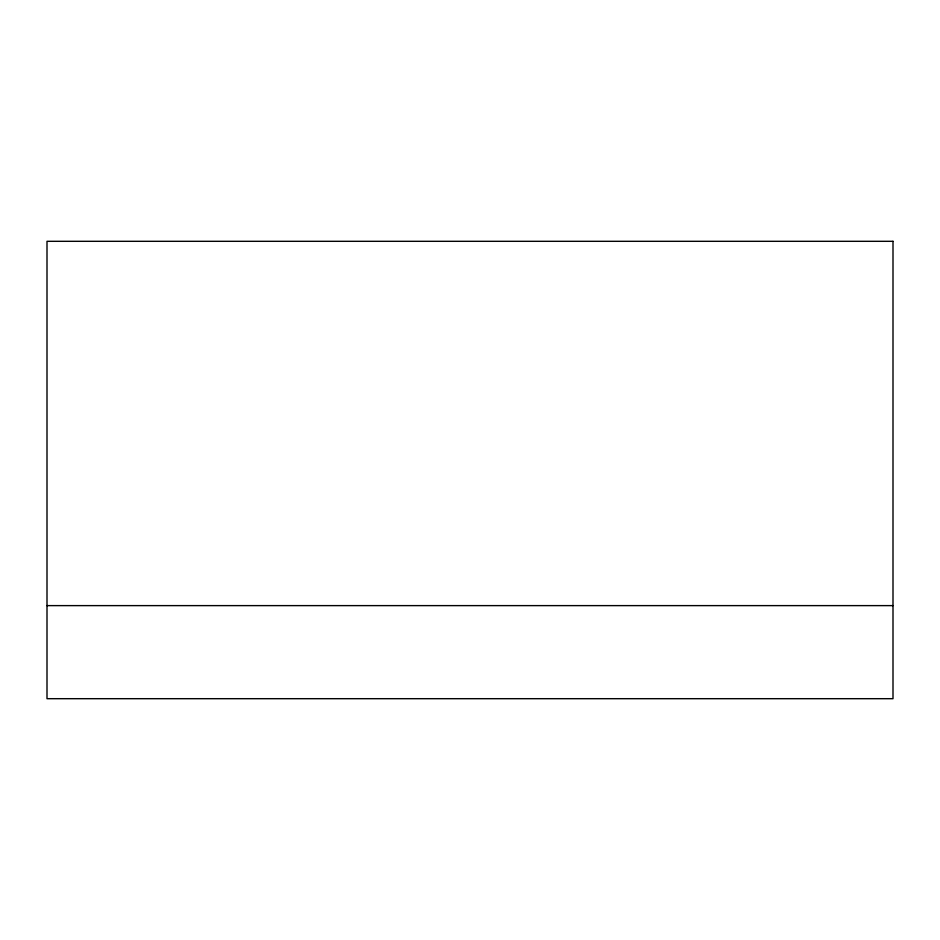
<?xml version="1.0" encoding="UTF-8"?>
<svg xmlns="http://www.w3.org/2000/svg" width="940" height="940" viewBox="0 0 940 940"><rect width="100%" height="100%" fill="white"/><g stroke="black" fill="none" stroke-linecap="round" stroke-linejoin="round"><path stroke-width="1.41" d="M47 605.618L893 605.618M893 241.31L47 241.31L47 698.69L893 698.69L893 241.31"/></g></svg>
